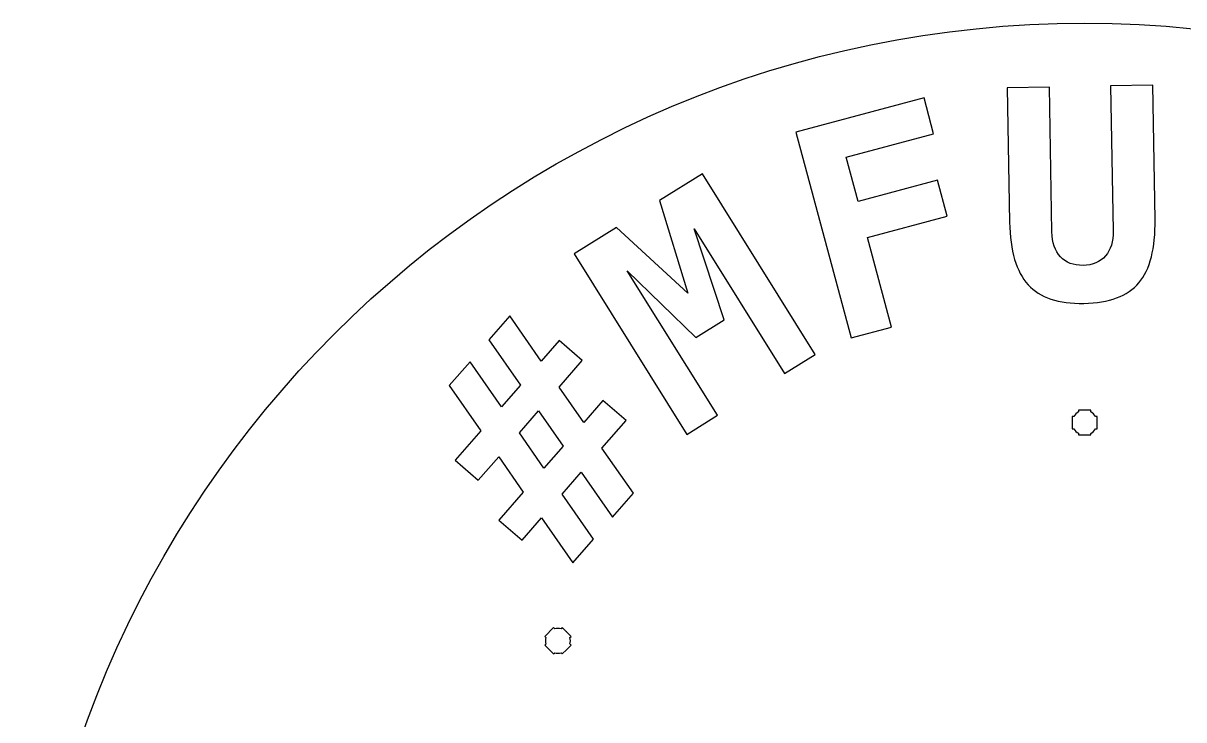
# Model space of a CAD drawing. Extents: x -592 to 382, y -405 to 108.
# Drawn here: x -131.5 to 149, y -60.3 to 108 of the extents above; entities that cross this region are included whole.
import ezdxf

# ---------------------------------------------------------------- set-up
doc = ezdxf.new("R2010")
doc.units = 0
doc.header["$MEASUREMENT"] = 0
doc.layers.add('LAYER_1', color=7, linetype='CONTINUOUS')

msp = doc.modelspace()

# ---------------------------------------------------------------- linework, layer by layer
at = {"layer": 'LAYER_1'}
msp.add_ellipse((125.0001, -148.4999), major_axis=(0, 256.5), ratio=1, dxfattribs=at)
at = {"layer": 'LAYER_1', "color": 5}
for points, knots in [([(106.888, 59.9575), (106.888, 59.9575), (106.3216, 92.4081), (106.3216, 92.4081), (106.3216, 92.4081), (106.3216, 92.4081), (116.48, 92.5854), (116.48, 92.5854), (116.48, 92.5854), (116.48, 92.5854), (117.091, 57.5834), (117.091, 57.5834), (117.091, 57.5834), (117.1359, 55.0085), (117.8295, 53.0095), (119.16, 51.5743), (119.16, 51.5743), (120.4905, 50.1392), (122.3257, 49.4421), (124.6419, 49.4825), (124.6419, 49.4825), (126.9582, 49.5229), (128.7678, 50.2837), (130.0474, 51.7644), (130.0474, 51.7644), (131.3271, 53.2451), (131.9504, 55.2671), (131.9054, 57.842), (131.9054, 57.842), (131.9054, 57.842), (131.2945, 92.844), (131.2945, 92.844), (131.2945, 92.844), (131.2945, 92.844), (141.4529, 93.0213), (141.4529, 93.0213), (141.4529, 93.0213), (141.4529, 93.0213), (142.0194, 60.5708), (142.0194, 60.5708), (142.0194, 60.5708), (142.1413, 53.5868), (140.8423, 48.4951), (138.123, 45.2721), (138.123, 45.2721), (135.3917, 42.0608), (130.9516, 40.3955), (124.8024, 40.2882), (124.8024, 40.2882), (118.6767, 40.1813), (114.1812, 41.6905), (111.3394, 44.8046), (111.3394, 44.8046), (108.4976, 47.9305), (107.0099, 52.9736), (106.888, 59.9575)], [0, 0, 0, 0, 0.07142857, 0.07142857, 0.07142857, 0.07142857, 0.14285714, 0.14285714, 0.14285714, 0.14285714, 0.21428571, 0.21428571, 0.21428571, 0.21428571, 0.28571429, 0.28571429, 0.28571429, 0.28571429, 0.35714286, 0.35714286, 0.35714286, 0.35714286, 0.42857143, 0.42857143, 0.42857143, 0.42857143, 0.5, 0.5, 0.5, 0.5, 0.57142857, 0.57142857, 0.57142857, 0.57142857, 0.64285714, 0.64285714, 0.64285714, 0.64285714, 0.71428571, 0.71428571, 0.71428571, 0.71428571, 0.78571429, 0.78571429, 0.78571429, 0.78571429, 0.85714286, 0.85714286, 0.85714286, 0.85714286, 0.92857143, 0.92857143, 0.92857143, 0.92857143, 1, 1, 1, 1]), ([(88.5124, 81.2768), (88.5124, 81.2768), (67.374, 75.6128), (67.374, 75.6128), (67.374, 75.6128), (67.374, 75.6128), (70.2441, 64.9017), (70.2441, 64.9017), (70.2441, 64.9017), (70.2441, 64.9017), (89.4855, 70.0574), (89.4855, 70.0574), (89.4855, 70.0574), (89.4855, 70.0574), (91.8047, 61.4021), (91.8047, 61.4021), (91.8047, 61.4021), (91.8047, 61.4021), (72.5632, 56.2464), (72.5632, 56.2464), (72.5632, 56.2464), (72.5632, 56.2464), (78.3672, 34.5856), (78.3672, 34.5856), (78.3672, 34.5856), (78.3672, 34.5856), (68.5534, 31.956), (68.5534, 31.956), (68.5534, 31.956), (68.5534, 31.956), (55.2411, 81.6384), (55.2411, 81.6384), (55.2411, 81.6384), (55.2411, 81.6384), (86.1932, 89.932), (86.1932, 89.932), (86.1932, 89.932), (86.1932, 89.932), (88.5124, 81.2768), (88.5124, 81.2768)], [0, 0, 0, 0, 0.1, 0.1, 0.1, 0.1, 0.2, 0.2, 0.2, 0.2, 0.3, 0.3, 0.3, 0.3, 0.4, 0.4, 0.4, 0.4, 0.5, 0.5, 0.5, 0.5, 0.6, 0.6, 0.6, 0.6, 0.7, 0.7, 0.7, 0.7, 0.8, 0.8, 0.8, 0.8, 0.9, 0.9, 0.9, 0.9, 1, 1, 1, 1]), ([(1.6314, 52.2401), (1.6314, 52.2401), (11.913, 58.6647), (11.913, 58.6647), (11.913, 58.6647), (11.913, 58.6647), (29.0768, 42.7805), (29.0768, 42.7805), (29.0768, 42.7805), (29.0768, 42.7805), (22.2844, 65.1455), (22.2844, 65.1455), (22.2844, 65.1455), (22.2844, 65.1455), (32.6257, 71.6074), (32.6257, 71.6074), (32.6257, 71.6074), (32.6257, 71.6074), (59.8821, 27.9881), (59.8821, 27.9881), (59.8821, 27.9881), (59.8821, 27.9881), (52.4626, 23.3519), (52.4626, 23.3519), (52.4626, 23.3519), (52.4626, 23.3519), (30.6276, 58.2953), (30.6276, 58.2953), (30.6276, 58.2953), (30.6276, 58.2953), (37.9312, 36.3329), (37.9312, 36.3329), (37.9312, 36.3329), (37.9312, 36.3329), (31.0701, 32.0456), (31.0701, 32.0456), (31.0701, 32.0456), (31.0701, 32.0456), (14.4723, 48.2003), (14.4723, 48.2003), (14.4723, 48.2003), (14.4723, 48.2003), (36.3073, 13.2569), (36.3073, 13.2569), (36.3073, 13.2569), (36.3073, 13.2569), (28.8878, 8.6207), (28.8878, 8.6207), (28.8878, 8.6207), (28.8878, 8.6207), (1.6314, 52.2401), (1.6314, 52.2401)], [0, 0, 0, 0, 0.07692308, 0.07692308, 0.07692308, 0.07692308, 0.15384615, 0.15384615, 0.15384615, 0.15384615, 0.23076923, 0.23076923, 0.23076923, 0.23076923, 0.30769231, 0.30769231, 0.30769231, 0.30769231, 0.38461538, 0.38461538, 0.38461538, 0.38461538, 0.46153846, 0.46153846, 0.46153846, 0.46153846, 0.53846154, 0.53846154, 0.53846154, 0.53846154, 0.61538462, 0.61538462, 0.61538462, 0.61538462, 0.69230769, 0.69230769, 0.69230769, 0.69230769, 0.76923077, 0.76923077, 0.76923077, 0.76923077, 0.84615385, 0.84615385, 0.84615385, 0.84615385, 0.92307692, 0.92307692, 0.92307692, 0.92307692, 1, 1, 1, 1]), ([(-23.5219, 26.2111), (-23.5219, 26.2111), (-15.9475, 15.2796), (-15.9475, 15.2796), (-15.9475, 15.2796), (-15.9475, 15.2796), (-11.3572, 20.5601), (-11.3572, 20.5601), (-11.3572, 20.5601), (-11.3572, 20.5601), (-18.9625, 31.4561), (-18.9625, 31.4561), (-18.9625, 31.4561), (-18.9625, 31.4561), (-13.8939, 37.2869), (-13.8939, 37.2869), (-13.8939, 37.2869), (-13.8939, 37.2869), (-6.3581, 26.311), (-6.3581, 26.311), (-6.3581, 26.311), (-6.3581, 26.311), (-1.9992, 31.3253), (-1.9992, 31.3253), (-1.9992, 31.3253), (-1.9992, 31.3253), (3.5919, 26.465), (3.5919, 26.465), (3.5919, 26.465), (3.5919, 26.465), (-1.9704, 20.0663), (-1.9704, 20.0663), (-1.9704, 20.0663), (-1.9704, 20.0663), (3.9701, 11.5211), (3.9701, 11.5211), (3.9701, 11.5211), (3.9701, 11.5211), (8.6067, 16.8549), (8.6067, 16.8549), (8.6067, 16.8549), (8.6067, 16.8549), (14.1978, 11.9946), (14.1978, 11.9946), (14.1978, 11.9946), (14.1978, 11.9946), (8.3654, 5.2852), (8.3654, 5.2852), (8.3654, 5.2852), (8.3654, 5.2852), (15.9441, -5.5876), (15.9441, -5.5876), (15.9441, -5.5876), (15.9441, -5.5876), (10.9449, -11.3385), (10.9449, -11.3385), (10.9449, -11.3385), (10.9449, -11.3385), (3.374, -0.4568), (3.374, -0.4568), (3.374, -0.4568), (3.374, -0.4568), (-1.2626, -5.7905), (-1.2626, -5.7905), (-1.2626, -5.7905), (-1.2626, -5.7905), (6.3161, -16.6634), (6.3161, -16.6634), (6.3161, -16.6634), (6.3161, -16.6634), (1.3169, -22.4143), (1.3169, -22.4143), (1.3169, -22.4143), (1.3169, -22.4143), (-6.2617, -11.5414), (-6.2617, -11.5414), (-6.2617, -11.5414), (-6.2617, -11.5414), (-10.9369, -16.9196), (-10.9369, -16.9196), (-10.9369, -16.9196), (-10.9369, -16.9196), (-16.528, -12.0593), (-16.528, -12.0593), (-16.528, -12.0593), (-16.528, -12.0593), (-10.6494, -5.2967), (-10.6494, -5.2967), (-10.6494, -5.2967), (-10.6494, -5.2967), (-16.5899, 3.2485), (-16.5899, 3.2485), (-16.5899, 3.2485), (-16.5899, 3.2485), (-21.5428, -2.4492), (-21.5428, -2.4492), (-21.5428, -2.4492), (-21.5428, -2.4492), (-27.1339, 2.4111), (-27.1339, 2.4111), (-27.1339, 2.4111), (-27.1339, 2.4111), (-20.939, 9.5376), (-20.939, 9.5376), (-20.939, 9.5376), (-20.939, 9.5376), (-28.5442, 20.4336), (-28.5442, 20.4336), (-28.5442, 20.4336), (-28.5442, 20.4336), (-23.5219, 26.2111), (-23.5219, 26.2111)], [0, 0, 0, 0, 0.03571429, 0.03571429, 0.03571429, 0.03571429, 0.07142857, 0.07142857, 0.07142857, 0.07142857, 0.10714286, 0.10714286, 0.10714286, 0.10714286, 0.14285714, 0.14285714, 0.14285714, 0.14285714, 0.17857143, 0.17857143, 0.17857143, 0.17857143, 0.21428571, 0.21428571, 0.21428571, 0.21428571, 0.25, 0.25, 0.25, 0.25, 0.28571429, 0.28571429, 0.28571429, 0.28571429, 0.32142857, 0.32142857, 0.32142857, 0.32142857, 0.35714286, 0.35714286, 0.35714286, 0.35714286, 0.39285714, 0.39285714, 0.39285714, 0.39285714, 0.42857143, 0.42857143, 0.42857143, 0.42857143, 0.46428571, 0.46428571, 0.46428571, 0.46428571, 0.5, 0.5, 0.5, 0.5, 0.53571429, 0.53571429, 0.53571429, 0.53571429, 0.57142857, 0.57142857, 0.57142857, 0.57142857, 0.60714286, 0.60714286, 0.60714286, 0.60714286, 0.64285714, 0.64285714, 0.64285714, 0.64285714, 0.67857143, 0.67857143, 0.67857143, 0.67857143, 0.71428571, 0.71428571, 0.71428571, 0.71428571, 0.75, 0.75, 0.75, 0.75, 0.78571429, 0.78571429, 0.78571429, 0.78571429, 0.82142857, 0.82142857, 0.82142857, 0.82142857, 0.85714286, 0.85714286, 0.85714286, 0.85714286, 0.89285714, 0.89285714, 0.89285714, 0.89285714, 0.92857143, 0.92857143, 0.92857143, 0.92857143, 0.96428571, 0.96428571, 0.96428571, 0.96428571, 1, 1, 1, 1]), ([(-6.9619, 14.3242), (-6.9619, 14.3242), (-11.5985, 8.9905), (-11.5985, 8.9905), (-11.5985, 8.9905), (-11.5985, 8.9905), (-5.6579, 0.4454), (-5.6579, 0.4454), (-5.6579, 0.4454), (-5.6579, 0.4454), (-1.0213, 5.7791), (-1.0213, 5.7791), (-1.0213, 5.7791), (-1.0213, 5.7791), (-6.9619, 14.3242), (-6.9619, 14.3242)], [0, 0, 0, 0, 0.25, 0.25, 0.25, 0.25, 0.5, 0.5, 0.5, 0.5, 0.75, 0.75, 0.75, 0.75, 1, 1, 1, 1])]:
    msp.add_open_spline(points, degree=3, knots=knots, dxfattribs=at)
at = {"layer": 'LAYER_1'}
for points in [[(121.9999, 13.0009), (121.9999, 13.0009), (122.4019, 13.0009), (122.4019, 13.0009), (122.4019, 13.0009), (122.6652, 13.4561), (123.0448, 13.8354), (123.4999, 14.0987), (123.4999, 14.0987), (123.4999, 14.0987), (123.4999, 14.5009), (123.4999, 14.5009), (123.4999, 14.5009), (123.4999, 14.5009), (126.4999, 14.5009), (126.4999, 14.5009), (126.4999, 14.5009), (126.4999, 14.5009), (126.4999, 14.099), (126.4999, 14.099), (126.4999, 14.099), (126.9552, 13.8357), (127.3351, 13.4562), (127.5987, 13.0009), (127.5987, 13.0009), (127.5987, 13.0009), (127.9999, 13.0009), (127.9999, 13.0009), (127.9999, 13.0009), (127.9999, 13.0009), (127.9999, 11.5467), (127.9999, 11.5467), (127.9999, 11.5467), (127.9999, 11.5467), (128.0005, 11.5002), (128.0005, 11.5002), (128.0005, 11.5002), (128.0005, 11.5002), (127.9999, 11.4538), (127.9999, 11.4538), (127.9999, 11.4538), (127.9999, 11.4538), (127.9999, 10.0009), (127.9999, 10.0009), (127.9999, 10.0009), (127.9999, 10.0009), (127.5992, 10.0009), (127.5992, 10.0009), (127.5992, 10.0009), (127.3357, 9.5452), (126.9557, 9.1651), (126.4999, 8.9015), (126.4999, 8.9015), (126.4999, 8.9015), (126.4999, 8.5009), (126.4999, 8.5009), (126.4999, 8.5009), (126.4999, 8.5009), (125.0671, 8.5009), (125.0671, 8.5009), (125.0671, 8.5009), (125.0671, 8.5009), (125.0004, 8.5001), (125.0004, 8.5001), (125.0004, 8.5001), (125.0004, 8.5001), (124.9336, 8.5009), (124.9336, 8.5009), (124.9336, 8.5009), (124.9336, 8.5009), (123.4999, 8.5009), (123.4999, 8.5009), (123.4999, 8.5009), (123.4999, 8.5009), (123.4999, 8.9019), (123.4999, 8.9019), (123.4999, 8.9019), (123.0445, 9.1655), (122.6647, 9.5454), (122.4014, 10.0009), (122.4014, 10.0009), (122.4014, 10.0009), (121.9999, 10.0009), (121.9999, 10.0009), (121.9999, 10.0009), (121.9999, 10.0009), (121.9999, 13.0009), (121.9999, 13.0009)], [(-5.4615, -42.2809), (-5.4615, -42.2809), (-5.1772, -41.9966), (-5.1772, -41.9966), (-5.1772, -41.9966), (-5.3129, -41.4886), (-5.3127, -40.9519), (-5.1771, -40.4439), (-5.1771, -40.4439), (-5.1771, -40.4439), (-5.4615, -40.1595), (-5.4615, -40.1595), (-5.4615, -40.1595), (-5.4615, -40.1595), (-3.3402, -38.0382), (-3.3402, -38.0382), (-3.3402, -38.0382), (-3.3402, -38.0382), (-3.056, -38.3224), (-3.056, -38.3224), (-3.056, -38.3224), (-2.5479, -38.1866), (-2.0109, -38.1864), (-1.5025, -38.3219), (-1.5025, -38.3219), (-1.5025, -38.3219), (-1.2189, -38.0382), (-1.2189, -38.0382), (-1.2189, -38.0382), (-1.2189, -38.0382), (-0.1906, -39.0665), (-0.1906, -39.0665), (-0.1906, -39.0665), (-0.1906, -39.0665), (-0.1573, -39.099), (-0.1573, -39.099), (-0.1573, -39.099), (-0.1573, -39.099), (-0.1249, -39.1322), (-0.1249, -39.1322), (-0.1249, -39.1322), (-0.1249, -39.1322), (0.9025, -40.1595), (0.9025, -40.1595), (0.9025, -40.1595), (0.9025, -40.1595), (0.6191, -40.4429), (0.6191, -40.4429), (0.6191, -40.4429), (0.755, -40.9514), (0.7551, -41.4889), (0.6192, -41.9976), (0.6192, -41.9976), (0.6192, -41.9976), (0.9025, -42.2809), (0.9025, -42.2809), (0.9025, -42.2809), (0.9025, -42.2809), (-0.1107, -43.294), (-0.1107, -43.294), (-0.1107, -43.294), (-0.1107, -43.294), (-0.1573, -43.3417), (-0.1573, -43.3417), (-0.1573, -43.3417), (-0.1573, -43.3417), (-0.2051, -43.3884), (-0.2051, -43.3884), (-0.2051, -43.3884), (-0.2051, -43.3884), (-1.2189, -44.4022), (-1.2189, -44.4022), (-1.2189, -44.4022), (-1.2189, -44.4022), (-1.5024, -44.1186), (-1.5024, -44.1186), (-1.5024, -44.1186), (-2.0108, -44.2543), (-2.548, -44.2542), (-3.0563, -44.1183), (-3.0563, -44.1183), (-3.0563, -44.1183), (-3.3402, -44.4022), (-3.3402, -44.4022), (-3.3402, -44.4022), (-3.3402, -44.4022), (-5.4615, -42.2809), (-5.4615, -42.2809)]]:
    msp.add_open_spline(points, degree=3, knots=[0, 0, 0, 0, 0.04545455, 0.04545455, 0.04545455, 0.04545455, 0.09090909, 0.09090909, 0.09090909, 0.09090909, 0.13636364, 0.13636364, 0.13636364, 0.13636364, 0.18181818, 0.18181818, 0.18181818, 0.18181818, 0.22727273, 0.22727273, 0.22727273, 0.22727273, 0.27272727, 0.27272727, 0.27272727, 0.27272727, 0.31818182, 0.31818182, 0.31818182, 0.31818182, 0.36363636, 0.36363636, 0.36363636, 0.36363636, 0.40909091, 0.40909091, 0.40909091, 0.40909091, 0.45454545, 0.45454545, 0.45454545, 0.45454545, 0.5, 0.5, 0.5, 0.5, 0.54545455, 0.54545455, 0.54545455, 0.54545455, 0.59090909, 0.59090909, 0.59090909, 0.59090909, 0.63636364, 0.63636364, 0.63636364, 0.63636364, 0.68181818, 0.68181818, 0.68181818, 0.68181818, 0.72727273, 0.72727273, 0.72727273, 0.72727273, 0.77272727, 0.77272727, 0.77272727, 0.77272727, 0.81818182, 0.81818182, 0.81818182, 0.81818182, 0.86363636, 0.86363636, 0.86363636, 0.86363636, 0.90909091, 0.90909091, 0.90909091, 0.90909091, 0.95454545, 0.95454545, 0.95454545, 0.95454545, 1, 1, 1, 1], dxfattribs=at)

doc.saveas('drawing.dxf')
